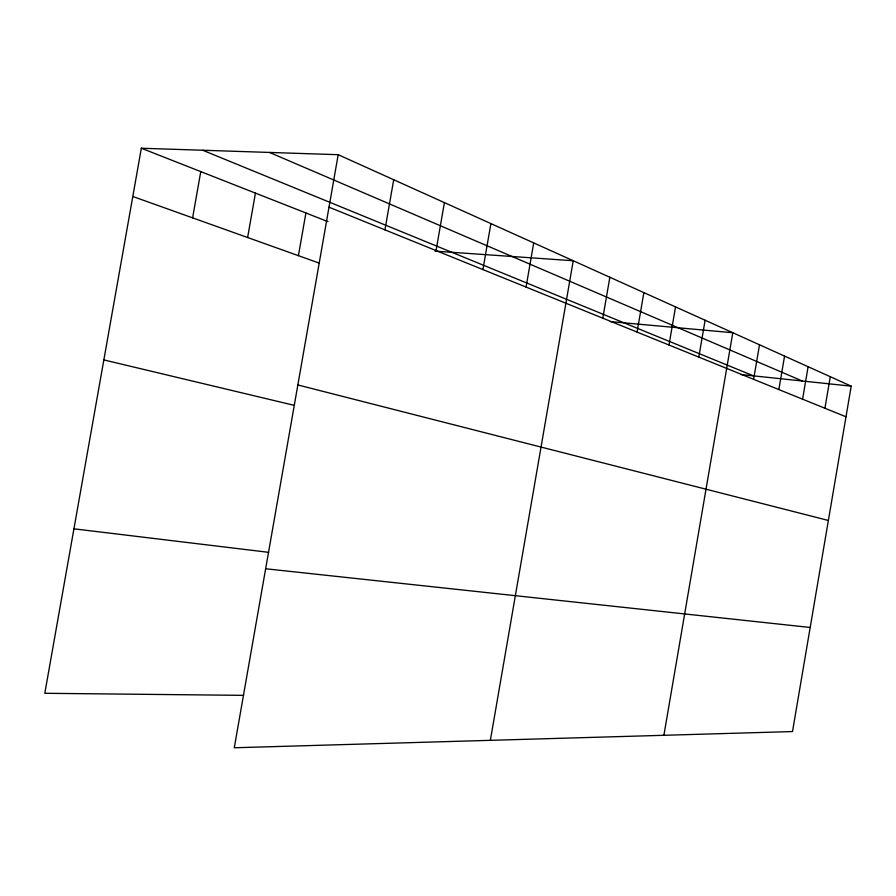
<?xml version="1.0" encoding="UTF-8"?>
<svg xmlns="http://www.w3.org/2000/svg" width="896" height="896" viewBox="0 0 896 896"><rect width="100%" height="100%" fill="white"/><g stroke="black" fill="none" stroke-linecap="round" stroke-linejoin="round"><path stroke-width="1.34" d="M663.891 735.291L732.794 332.73L610.378 321.597M753.603 379.322L759.506 344.781M778.859 389.558L784.571 356.093M802.581 399.179L808.114 366.71M824.925 408.24L830.29 376.723M338.195 154.694L851.2 386.154L792.501 731.562L234.282 747.768L338.195 154.694L141.344 148.232L44.8 693.291L243.566 695.352M490.358 740.331L573.238 260.747L435.098 251.138M602.795 318.181L609.851 277.267M637.078 332.08L643.866 292.611M668.998 345.027L675.539 306.902M698.802 357.101L705.118 320.242M384.944 229.858L393.702 179.738M436.05 250.578L444.405 202.619M482.922 269.584L490.907 223.597M526.064 287.067L533.714 242.906M192.606 217.862L200.771 171.606M247.621 237.518L255.438 193.122M298.413 255.674L305.906 212.968M740.97 374.539L851.2 386.154M265.642 568.758L810.186 627.469M73.931 528.819L268.632 552.328M103.846 359.912L294.381 405.384M297.853 384.955L828.374 520.453M132.798 196.482L319.312 263.144M141.344 148.232L327.97 221.648M329 207.178L845.992 416.786M202.709 150.248L753.469 375.861M269.528 152.443L802.245 380.99"/></g></svg>
